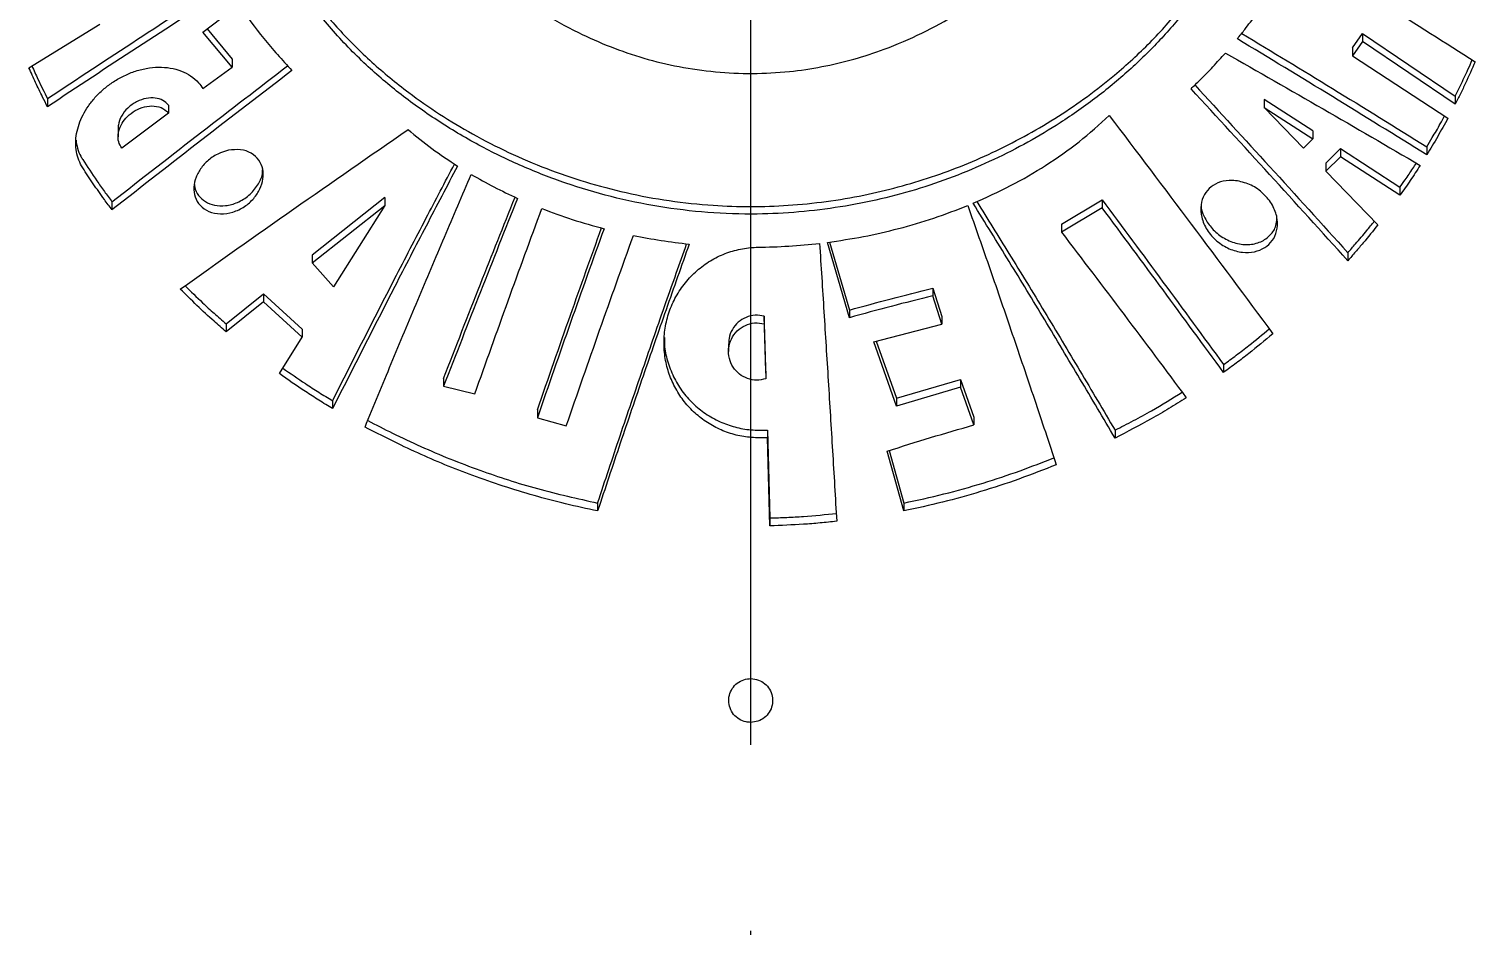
# Model space of a CAD drawing. Header units: millimetres. Extents: x 8 to 862, y 8 to 585.
# Drawn here: x 729.32 to 749.05, y 336.75 to 349 of the extents above; entities that cross this region are included whole.
import ezdxf

# ---------------------------------------------------------------- set-up
doc = ezdxf.new("R2010")
doc.units = ezdxf.units.MM
doc.linetypes.add('CENTERX2', pattern=[20.32, 12.7, -2.54, 2.54, -2.54])
doc.layers.add('CENTERLINE', color=4, linetype='CENTERX2')
doc.layers.add('OUTLINE', color=7, linetype='Continuous', lineweight=25)

msp = doc.modelspace()

# ---------------------------------------------------------------- linework, layer by layer
at = {"layer": 'CENTERLINE'}
msp.add_line((739.16604, 156.34842), (739.16604, 430.8663), dxfattribs=at)
at = {"layer": 'OUTLINE'}
for p, q in [((731.69353, 348.9565), (732.18076, 349.3261)), ((729.31853, 348.46887), (730.28495, 349.06465)), ((732.09088, 348.47872), (731.69353, 348.9565)), ((731.74972, 348.99913), (732.09088, 348.58836)), ((747.37793, 348.74245), (747.51456, 348.93852)), ((747.51456, 348.93852), (748.77815, 348.08343)), ((747.51456, 348.93852), (747.51456, 348.82735)), ((747.51456, 348.82735), (747.37793, 348.63156)), ((747.37793, 348.74245), (747.37793, 348.63156)), ((748.77815, 347.97139), (747.51456, 348.82735)), ((731.69353, 348.18482), (732.09088, 348.47872)), ((732.09088, 348.58836), (732.09088, 348.47872)), ((747.37793, 348.63156), (748.67944, 347.78247)), ((748.77815, 348.08343), (748.77815, 347.97139)), ((729.57156, 348.04892), (729.57156, 347.93692)), ((731.22436, 347.95829), (731.22436, 347.84814)), ((746.83627, 347.60943), (746.17338, 348.03464)), ((746.17338, 348.03464), (746.17338, 347.92531)), ((746.70973, 347.37336), (746.17338, 347.92531)), ((746.17338, 347.92531), (746.83627, 347.49971)), ((731.22436, 347.84814), (730.58586, 347.37276)), ((730.53425, 347.63941), (730.53425, 347.52852)), ((746.83627, 347.49971), (746.70973, 347.37336)), ((746.83627, 347.60943), (746.83627, 347.49971)), ((747.01375, 347.16898), (747.2141, 347.36562)), ((747.2141, 347.36562), (748.02522, 346.8389)), ((747.2141, 347.36562), (747.2141, 347.25568)), ((748.39054, 347.39144), (748.39054, 347.28034)), ((747.2141, 347.25568), (747.01375, 347.05932)), ((747.01375, 347.16898), (747.01375, 347.05932)), ((748.02522, 346.72851), (747.2141, 347.25568)), ((747.01375, 347.05932), (747.72249, 346.32423)), ((734.17294, 346.69667), (733.18297, 345.91377)), ((734.17294, 346.69667), (734.17294, 346.58906)), ((748.02522, 346.8389), (748.02522, 346.72851)), ((730.45183, 346.63983), (730.45183, 346.52968)), ((733.18297, 345.80573), (734.17294, 346.58906)), ((734.17294, 346.58906), (733.47553, 345.48102)), ((743.40593, 346.33261), (743.96118, 346.66657)), ((743.96118, 346.55923), (743.40593, 346.22624)), ((743.96118, 346.66657), (743.96118, 346.55923)), ((743.40593, 346.33261), (743.40593, 346.22624)), ((740.51276, 345.05711), (740.21309, 346.08623)), ((740.24191, 346.0909), (740.51276, 345.1616)), ((733.18297, 345.91377), (733.18297, 345.80573)), ((747.31272, 345.9456), (747.31272, 345.83625)), ((733.47553, 345.48102), (733.18297, 345.80573)), ((732.00767, 344.97579), (732.51842, 345.38443)), ((732.51842, 345.38443), (733.0449, 344.89938)), ((732.51842, 345.38443), (732.51842, 345.27614)), ((741.65014, 345.46131), (741.77593, 345.07365)), ((741.65014, 345.46131), (741.65014, 345.35648)), ((741.77593, 344.96846), (741.65014, 345.35648)), ((732.51842, 345.27614), (732.00767, 344.86732)), ((733.0449, 344.79134), (732.51842, 345.27614)), ((740.51276, 345.1616), (740.51276, 345.05711)), ((732.00767, 344.97579), (732.00767, 344.86732)), ((733.0449, 344.89938), (733.0449, 344.79134)), ((739.37321, 344.3295), (739.35168, 345.07914)), ((739.35168, 345.07914), (739.35168, 344.9748)), ((739.35168, 344.9748), (739.37321, 344.22442)), ((740.84432, 344.72693), (741.77593, 344.96846)), ((741.77593, 345.07365), (741.77593, 344.96846)), ((732.73612, 344.29438), (733.0449, 344.79134)), ((741.15523, 343.85191), (740.84432, 344.72693)), ((740.87848, 344.73579), (741.15523, 343.95771)), ((738.86364, 344.70168), (738.86364, 344.59702)), ((739.37321, 344.3295), (739.37321, 344.22442)), ((745.61812, 344.41849), (745.61812, 344.31033)), ((734.97677, 344.22962), (734.97677, 344.12269)), ((734.97677, 344.12269), (735.40263, 344.01762)), ((741.15523, 343.95771), (742.03037, 344.21666)), ((742.03037, 344.11068), (741.15523, 343.85191)), ((742.03037, 344.21666), (742.21179, 343.70029)), ((742.03037, 344.21666), (742.03037, 344.11068)), ((742.21179, 343.59381), (742.03037, 344.11068)), ((733.46102, 343.92536), (733.46102, 343.81734)), ((741.15523, 343.95771), (741.15523, 343.85191)), ((736.25578, 343.79965), (736.25578, 343.69332)), ((736.25578, 343.69332), (736.65013, 343.58104)), ((739.28478, 343.52287), (739.39606, 343.52233)), ((739.39606, 343.52233), (739.42936, 342.32452)), ((739.39606, 343.52233), (739.39606, 343.41638)), ((742.21179, 343.70029), (742.21179, 343.59381)), ((744.13728, 343.52322), (744.13728, 343.41532)), ((739.39606, 343.41638), (739.28478, 343.41692)), ((739.42936, 342.21713), (739.39606, 343.41638)), ((741.25448, 342.42121), (741.02856, 343.23735)), ((741.05569, 343.2458), (741.25448, 342.52851)), ((737.07761, 342.52851), (737.07761, 342.42121)), ((741.25448, 342.52851), (741.25448, 342.42121)), ((739.42936, 342.32452), (739.42936, 342.21713))]:
    msp.add_line(p, q, dxfattribs=at)
for points, knots in [([(745.5233, 357.62114), (745.64007, 357.39987), (745.87401, 356.95658), (746.14283, 356.27151), (746.35287, 355.57977), (746.50041, 354.87626), (746.58401, 354.16621), (746.6017, 353.45249), (746.55296, 352.74894), (746.44305, 352.09025), (746.28096, 351.47664), (746.07609, 350.90659), (745.82044, 350.35319), (745.51422, 349.82072), (745.1665, 349.32555), (744.78106, 348.87031), (744.36257, 348.45478), (743.90025, 348.06752), (743.42748, 347.73452), (742.95304, 347.45099), (742.48654, 347.21221), (741.99528, 347.00061), (741.48088, 346.81941), (740.94474, 346.67338), (740.39095, 346.56433), (739.82613, 346.49424), (739.22067, 346.46377), (738.57887, 346.48557), (737.90972, 346.56608), (737.25973, 346.7011), (736.63723, 346.88786), (736.04656, 347.11818), (735.46955, 347.39777), (734.91533, 347.72442), (734.39017, 348.09694), (733.89455, 348.51891), (733.43545, 348.99404), (733.01914, 349.52049), (732.66147, 350.07606), (732.36135, 350.65797), (732.11946, 351.26339), (731.93516, 351.89018), (731.80927, 352.53252), (731.74361, 353.16916), (731.73341, 353.7977), (731.77316, 354.41545), (731.86268, 355.03749), (732.0023, 355.65945), (732.19219, 356.27784), (732.4345, 356.88918), (732.72424, 357.49091), (732.9615, 357.87754), (733.08004, 358.0707)], [0, 0, 0, 0, 0.02287788, 0.04583246, 0.06879484, 0.09168379, 0.11552179, 0.13943276, 0.16334556, 0.1871862, 0.20786477, 0.22862442, 0.24940268, 0.27014524, 0.29080938, 0.30980461, 0.32886019, 0.34790178, 0.36687806, 0.3821596, 0.397492, 0.4128159, 0.4280858, 0.44345115, 0.45888542, 0.47431473, 0.48967318, 0.50788007, 0.52614894, 0.54436078, 0.56229805, 0.58028673, 0.59823415, 0.61805472, 0.63792683, 0.65776361, 0.67982783, 0.70197091, 0.72412803, 0.74621132, 0.76856796, 0.79098583, 0.81340664, 0.83576732, 0.85628155, 0.87686894, 0.89747707, 0.91805642, 0.9385638, 0.959035, 0.97953326, 1, 1, 1, 1]), ([(733.73217, 357.99743), (733.65835, 357.78302), (733.51048, 357.35348), (733.36077, 356.69817), (733.26184, 356.03948), (733.21802, 355.38135), (733.22695, 354.72571), (733.28922, 354.07441), (733.40616, 353.42884), (733.57911, 352.79452), (733.80938, 352.17648), (734.07628, 351.62486), (734.36643, 351.13892), (734.6682, 350.71419), (735.01045, 350.30738), (735.39401, 349.92167), (735.8211, 349.56052), (736.2921, 349.23139), (736.77121, 348.96197), (737.24678, 348.75182), (737.70656, 348.59455), (738.18732, 348.47703), (738.68457, 348.40663), (739.19016, 348.38402), (739.67806, 348.40937), (740.14041, 348.47848), (740.57385, 348.58106), (741.03357, 348.73051), (741.50869, 348.93601), (741.98731, 349.20034), (742.43519, 349.50396), (742.84908, 349.84117), (743.22859, 350.20766), (743.56839, 350.5943), (743.88749, 351.02047), (744.18082, 351.4891), (744.44284, 352.00194), (744.65986, 352.53087), (744.83317, 353.07202), (744.97694, 353.67568), (745.07754, 354.34386), (745.11898, 355.07653), (745.09352, 355.81501), (745.00895, 356.47924), (744.89062, 357.06627), (744.79305, 357.4044), (744.74427, 357.57347)], [0, 0, 0, 0, 0.02757417, 0.05523959, 0.08294522, 0.11062815, 0.13821734, 0.16607818, 0.19404415, 0.22202964, 0.24996452, 0.27779909, 0.29912441, 0.32050447, 0.3418646, 0.36316281, 0.38431689, 0.40551546, 0.42663873, 0.44323561, 0.4598747, 0.47645529, 0.49314355, 0.50989638, 0.52658122, 0.54152704, 0.55651954, 0.57147477, 0.59094596, 0.61049012, 0.62998868, 0.6504409, 0.67096414, 0.69151207, 0.71199802, 0.73603874, 0.76015377, 0.78430998, 0.80845504, 0.83252112, 0.86357505, 0.89471154, 0.92584735, 0.95690071, 0.97845063, 1, 1, 1, 1]), ([(731.74783, 353.42027), (731.76147, 353.20413), (731.79079, 352.73925), (731.92313, 352.04324), (732.10842, 351.40798), (732.32377, 350.86284), (732.54616, 350.40222), (732.81777, 349.93318), (733.14565, 349.46077), (733.54066, 348.98716), (733.98931, 348.54067), (734.4535, 348.15831), (734.91678, 347.8346), (735.37101, 347.55997), (735.85886, 347.30944), (736.37467, 347.08914), (736.91086, 346.90478), (737.46998, 346.75649), (738.05315, 346.64844), (738.62325, 346.58775), (739.16577, 346.56991), (739.68145, 346.58684), (740.1985, 346.63903), (740.70098, 346.72412), (741.18054, 346.83778), (741.63935, 346.97653), (742.08599, 347.14214), (742.52686, 347.33665), (742.95513, 347.55804), (743.37094, 347.80691), (743.76408, 348.07607), (744.1873, 348.40648), (744.62346, 348.80912), (745.05906, 349.29646), (745.44289, 349.81856), (745.77259, 350.3698), (746.04569, 350.94113), (746.26474, 351.53336), (746.43113, 352.14612), (746.54334, 352.80781), (746.59709, 353.33767), (746.58739, 353.65955), (746.5852, 353.7323)], [0, 0, 0, 0, 0.031158, 0.06701466, 0.1028702, 0.12748588, 0.15212226, 0.17673497, 0.20510893, 0.23348032, 0.26259592, 0.29170691, 0.31399697, 0.33628481, 0.35916963, 0.38205177, 0.40437921, 0.4267044, 0.44988701, 0.4730681, 0.4925518, 0.51203549, 0.53213832, 0.55224198, 0.57096392, 0.58968691, 0.60887308, 0.62806059, 0.64841548, 0.66877206, 0.68955672, 0.71034355, 0.74018777, 0.77003634, 0.80073695, 0.83144063, 0.86181621, 0.89219333, 0.92321433, 0.95423601, 0.98965571, 1, 1, 1, 1]), ([(746.60462, 350.08945), (747.0142, 349.83519), (747.83347, 349.32661), (748.64418, 348.8103), (749.0496, 348.55212)], [0, 0, 0, 0, 0.49992977, 1, 1, 1, 1]), ([(729.57156, 348.04892), (729.98001, 348.3191), (730.78092, 348.8489), (731.58957, 349.37148), (731.98583, 349.62756)], [0, 0, 0, 0, 0.50997563, 1, 1, 1, 1]), ([(732.03444, 349.54885), (731.62204, 349.28206), (730.79714, 348.7484), (729.98012, 348.20743), (729.57156, 347.93692)], [0, 0, 0, 0, 0.49993787, 1, 1, 1, 1]), ([(732.18076, 349.3261), (732.29145, 349.17223), (732.45772, 348.94109), (732.70727, 348.64688), (732.84064, 348.50425), (732.90736, 348.43289)], [0, 0, 0, 0, 0.49873963, 0.74920958, 1, 1, 1, 1]), ([(745.80639, 348.86468), (745.84073, 348.90751), (745.92664, 349.01465), (746.05755, 349.18959), (746.14938, 349.32392), (746.19531, 349.39112)], [0, 0, 0, 0, 0.2497566, 0.6247145, 1, 1, 1, 1]), ([(748.39054, 347.28034), (747.96199, 347.54634), (747.10478, 348.07842), (746.23922, 348.60257), (745.80639, 348.86468)], [0, 0, 0, 0, 0.49994246, 1, 1, 1, 1]), ([(745.86502, 348.93847), (746.27816, 348.68855), (747.12411, 348.17679), (747.9619, 347.65726), (748.39054, 347.39144)], [0, 0, 0, 0, 0.48836522, 1, 1, 1, 1]), ([(745.17383, 348.18377), (745.21479, 348.22306), (745.31724, 348.32136), (745.47474, 348.48295), (745.58651, 348.60794), (745.64243, 348.67047)], [0, 0, 0, 0, 0.249727597, 0.624677486, 1, 1, 1, 1]), ([(745.64243, 348.67047), (746.08763, 348.41704), (746.97815, 347.9101), (747.85968, 347.39456), (748.30051, 347.13675)], [0, 0, 0, 0, 0.4999309, 1, 1, 1, 1]), ([(729.57156, 347.93692), (729.54925, 347.98086), (729.49346, 348.09075), (729.40834, 348.26786), (729.34847, 348.40186), (729.31853, 348.46887)], [0, 0, 0, 0, 0.24990675, 0.62488621, 1, 1, 1, 1]), ([(729.35868, 348.49362), (729.38563, 348.43366), (729.43266, 348.329), (729.5046, 348.18104), (729.54924, 348.09296), (729.57156, 348.04892)], [0, 0, 0, 0, 0.40145788, 0.70070597, 1, 1, 1, 1]), ([(730.05225, 347.10454), (730.03321, 347.13834), (729.99514, 347.20591), (729.96369, 347.32199), (729.95358, 347.4454), (729.96581, 347.57305), (729.99996, 347.70098), (730.05401, 347.82719), (730.12749, 347.94884), (730.21999, 348.06598), (730.3298, 348.17386), (730.45802, 348.2726), (730.60025, 348.35577), (730.75677, 348.42192), (730.92031, 348.46486), (731.08727, 348.48216), (731.24915, 348.47029), (731.3983, 348.43), (731.52813, 348.36142), (731.62714, 348.27872), (731.67401, 348.21242), (731.69353, 348.18482)], [0, 0, 0, 0, 0.04750472, 0.09499886, 0.14254351, 0.19008955, 0.23702408, 0.28396977, 0.33239401, 0.38083477, 0.43290058, 0.48498394, 0.54176884, 0.59856385, 0.65926592, 0.71996116, 0.781407, 0.84282291, 0.90076798, 0.95867808, 1, 1, 1, 1]), ([(730.45183, 346.63983), (730.85946, 346.9584), (731.65538, 347.5804), (732.45744, 348.1962), (732.84873, 348.49661)], [0, 0, 0, 0, 0.5121571, 1, 1, 1, 1]), ([(748.77815, 348.08343), (748.80221, 348.13145), (748.86237, 348.25151), (748.94033, 348.41585), (748.9915, 348.53295), (749.01067, 348.5768)], [0, 0, 0, 0, 0.29420199, 0.73567891, 1, 1, 1, 1]), ([(749.0496, 348.55212), (749.00686, 348.45464), (748.94273, 348.3084), (748.85045, 348.11533), (748.80225, 348.01937), (748.77815, 347.97139)], [0, 0, 0, 0, 0.49981276, 0.74988186, 1, 1, 1, 1]), ([(732.90736, 348.43289), (732.49658, 348.11729), (731.67493, 347.48604), (730.85956, 346.84849), (730.45183, 346.52968)], [0, 0, 0, 0, 0.499952183, 1, 1, 1, 1]), ([(731.22436, 347.95829), (731.19961, 347.98264), (731.15016, 348.03129), (731.04119, 348.06184), (730.91722, 348.05751), (730.7852, 348.01146), (730.66388, 347.92579), (730.57752, 347.8135), (730.53503, 347.71141), (730.53814, 347.65633), (730.5391, 347.63943)], [0, 0, 0, 0, 0.12531173, 0.25030191, 0.38382741, 0.52698162, 0.67347554, 0.81419325, 0.94296251, 1, 1, 1, 1]), ([(747.31272, 345.83625), (746.95751, 346.22898), (746.24704, 347.01451), (745.53159, 347.79399), (745.17383, 348.18377)], [0, 0, 0, 0, 0.49995754, 1, 1, 1, 1]), ([(745.22655, 348.23479), (745.56664, 347.86438), (746.2645, 347.10433), (746.95746, 346.33831), (747.31272, 345.9456)], [0, 0, 0, 0, 0.48734357, 1, 1, 1, 1]), ([(730.58586, 347.37276), (730.56927, 347.39981), (730.53607, 347.45392), (730.53009, 347.55717), (730.55834, 347.66293), (730.62019, 347.76432), (730.71228, 347.85356), (730.83038, 347.92098), (730.96398, 347.95429), (731.09376, 347.94305), (731.18024, 347.89838), (731.21504, 347.85876), (731.22436, 347.84814)], [0, 0, 0, 0, 0.095476904, 0.191046161, 0.285057645, 0.381526413, 0.484698321, 0.596795446, 0.716770596, 0.839398508, 0.956956082, 1, 1, 1, 1]), ([(742.20156, 346.61963), (742.3741, 346.69749), (742.71919, 346.85319), (743.20151, 347.13672), (743.65606, 347.45294), (743.92449, 347.6952), (744.05872, 347.81633)], [0, 0, 0, 0, 0.24518383, 0.49037122, 0.745181, 1, 1, 1, 1]), ([(744.05872, 347.81633), (744.43242, 347.32256), (745.17998, 346.33483), (745.92054, 345.33743), (746.2909, 344.83863)], [0, 0, 0, 0, 0.49990089, 1, 1, 1, 1]), ([(748.39054, 347.39144), (748.41577, 347.43294), (748.47883, 347.53672), (748.56039, 347.67682), (748.61457, 347.77608), (748.63418, 347.812)], [0, 0, 0, 0, 0.298394353, 0.746135647, 1, 1, 1, 1]), ([(748.67944, 347.78247), (748.63329, 347.69816), (748.56405, 347.57168), (748.46632, 347.40475), (748.4158, 347.32181), (748.39054, 347.28034)], [0, 0, 0, 0, 0.499838541, 0.749898933, 1, 1, 1, 1]), ([(729.96087, 347.48322), (729.96654, 347.44519), (729.97825, 347.36661), (730.01412, 347.27862), (730.04325, 347.23035), (730.05225, 347.21542)], [0, 0, 0, 0, 0.3932498, 0.81245805, 1, 1, 1, 1]), ([(731.38399, 345.44861), (731.89945, 345.81404), (732.93049, 346.54499), (733.97125, 347.26585), (734.49169, 347.62633)], [0, 0, 0, 0, 0.49993783, 1, 1, 1, 1]), ([(734.49169, 347.62633), (734.5977, 347.53867), (734.81031, 347.36286), (735.04767, 347.2063), (735.16668, 347.12779)], [0, 0, 0, 0, 0.49860494, 1, 1, 1, 1]), ([(732.04301, 347.34325), (732.09831, 347.34952), (732.20903, 347.36207), (732.35636, 347.31127), (732.46237, 347.21558), (732.51601, 347.08954), (732.51917, 346.95155), (732.47614, 346.8119), (732.38918, 346.67981), (732.2615, 346.56754), (732.10228, 346.49099), (731.93015, 346.46542), (731.77119, 346.49801), (731.65007, 346.58236), (731.58026, 346.70145), (731.56273, 346.83725), (731.59317, 346.97686), (731.66784, 347.11119), (731.78357, 347.22906), (731.91543, 347.30908), (732.00613, 347.33337), (732.04301, 347.34325)], [0, 0, 0, 0, 0.05774476, 0.11561288, 0.17005757, 0.2201858, 0.26804552, 0.31627888, 0.36701791, 0.42143333, 0.47937389, 0.53916992, 0.59810791, 0.65376769, 0.70539854, 0.75415042, 0.80219152, 0.85174382, 0.90450177, 0.96116215, 1, 1, 1, 1]), ([(730.05225, 347.21542), (730.116, 347.11848), (730.21166, 346.97302), (730.34689, 346.78189), (730.41685, 346.68719), (730.45183, 346.63983)], [0, 0, 0, 0, 0.4997533, 0.749848335, 1, 1, 1, 1]), ([(730.45183, 346.52968), (730.4169, 346.57693), (730.32953, 346.69508), (730.19528, 346.88636), (730.09993, 347.0318), (730.05225, 347.10454)], [0, 0, 0, 0, 0.24985031, 0.62482723, 1, 1, 1, 1]), ([(731.57879, 346.87673), (731.57898, 346.86502), (731.57989, 346.80866), (731.62956, 346.72281), (731.72167, 346.63485), (731.85097, 346.58512), (732.00415, 346.57957), (732.16861, 346.62489), (732.32439, 346.72168), (732.44254, 346.85909), (732.50689, 346.98963), (732.50767, 347.06417), (732.5079, 347.0857)], [0, 0, 0, 0, 0.02699515, 0.12998744, 0.23305822, 0.34047811, 0.4549153, 0.57680989, 0.7037156, 0.83042213, 0.951032, 1, 1, 1, 1]), ([(733.46102, 343.92536), (733.74281, 344.48064), (734.16567, 345.31391), (734.72195, 346.38893), (734.99573, 346.90882), (735.12579, 347.15581)], [0, 0, 0, 0, 0.51183557, 0.76808704, 1, 1, 1, 1]), ([(735.16668, 347.12779), (735.02318, 346.85506), (734.73617, 346.30959), (734.16639, 345.20764), (733.74325, 344.37363), (733.46102, 343.81734)], [0, 0, 0, 0, 0.24980938, 0.4996238, 1, 1, 1, 1]), ([(748.02522, 346.8389), (748.04897, 346.87266), (748.10834, 346.95705), (748.18283, 347.06644), (748.23215, 347.14258), (748.24813, 347.16724)], [0, 0, 0, 0, 0.31064847, 0.7767433, 1, 1, 1, 1]), ([(748.30051, 347.13675), (748.25604, 347.06821), (748.18932, 346.9654), (748.09655, 346.82968), (748.049, 346.76223), (748.02522, 346.72851)], [0, 0, 0, 0, 0.499880016, 0.749925091, 1, 1, 1, 1]), ([(733.90394, 343.56567), (734.02336, 343.85555), (734.26221, 344.4353), (734.62343, 345.30011), (734.98699, 346.16068), (735.23149, 346.72927), (735.35374, 347.01355)], [0, 0, 0, 0, 0.249788154, 0.499568802, 0.749786565, 1, 1, 1, 1]), ([(735.35374, 347.01355), (735.4556, 346.95559), (735.65971, 346.83944), (735.87713, 346.73776), (735.98604, 346.68682)], [0, 0, 0, 0, 0.49906207, 1, 1, 1, 1]), ([(745.83078, 346.92148), (745.89398, 346.90298), (746.0204, 346.866), (746.18514, 346.73934), (746.30389, 346.5788), (746.36017, 346.40342), (746.3524, 346.2405), (746.28988, 346.10561), (746.18299, 346.00674), (746.04024, 345.95007), (745.87131, 345.94284), (745.69095, 345.99149), (745.52088, 346.09687), (745.38703, 346.24879), (745.31101, 346.42453), (745.30062, 346.59593), (745.3488, 346.74142), (745.44346, 346.85098), (745.57506, 346.91892), (745.71068, 346.93881), (745.79814, 346.92619), (745.83078, 346.92148)], [0, 0, 0, 0, 0.05979796, 0.11960789, 0.17861726, 0.23415725, 0.28565493, 0.33454736, 0.38302832, 0.43306963, 0.48601187, 0.54229407, 0.60115157, 0.66053096, 0.71774316, 0.77098855, 0.82058484, 0.86857357, 0.91743768, 0.96918004, 1, 1, 1, 1]), ([(734.97677, 344.22962), (735.14356, 344.65981), (735.46584, 345.49106), (735.79315, 346.30907), (735.95106, 346.70374)], [0, 0, 0, 0, 0.517523316, 1, 1, 1, 1]), ([(735.98604, 346.68682), (735.81664, 346.26317), (735.4776, 345.41528), (735.14379, 344.55375), (734.97677, 344.12269)], [0, 0, 0, 0, 0.49965924, 1, 1, 1, 1]), ([(735.40263, 344.01762), (735.55363, 344.44239), (735.85584, 345.29252), (736.16283, 346.12902), (736.31643, 346.54755)], [0, 0, 0, 0, 0.49966375, 1, 1, 1, 1]), ([(736.31643, 346.54755), (736.45406, 346.49598), (736.73008, 346.39254), (737.01965, 346.31275), (737.16483, 346.27274)], [0, 0, 0, 0, 0.49861341, 1, 1, 1, 1]), ([(740.21309, 346.08623), (740.37745, 346.1106), (740.70617, 346.15935), (741.19136, 346.27184), (741.66915, 346.41117), (741.97528, 346.5298), (742.12835, 346.58912)], [0, 0, 0, 0, 0.24659704, 0.49319445, 0.74659666, 1, 1, 1, 1]), ([(742.12835, 346.58912), (742.23009, 346.29837), (742.43357, 345.71687), (742.73636, 344.83481), (743.03747, 343.94679), (743.23645, 343.34998), (743.33594, 343.05158)], [0, 0, 0, 0, 0.24968214, 0.49936699, 0.74968157, 1, 1, 1, 1]), ([(744.13728, 343.41532), (743.97812, 343.68509), (743.6598, 344.22461), (743.17778, 345.02875), (742.69225, 345.82854), (742.36513, 346.35594), (742.20156, 346.61963)], [0, 0, 0, 0, 0.249750411, 0.499494874, 0.749750776, 1, 1, 1, 1]), ([(742.25167, 346.6433), (742.39813, 346.4074), (742.70778, 345.90865), (743.17635, 345.13746), (743.65877, 344.33357), (743.97778, 343.79334), (744.13728, 343.52322)], [0, 0, 0, 0, 0.22999505, 0.486262984, 0.743128883, 1, 1, 1, 1]), ([(743.96118, 346.66657), (744.23832, 346.29325), (744.79267, 345.54652), (745.34294, 344.79453), (745.61812, 344.41849)], [0, 0, 0, 0, 0.49993389, 1, 1, 1, 1]), ([(745.61812, 344.31033), (745.34299, 344.6864), (744.79267, 345.4386), (744.23836, 346.18566), (743.96118, 346.55923)], [0, 0, 0, 0, 0.49995277, 1, 1, 1, 1]), ([(745.31108, 346.59722), (745.31099, 346.59544), (745.30849, 346.54331), (745.35178, 346.43349), (745.44198, 346.28489), (745.58509, 346.15817), (745.76169, 346.07307), (745.95233, 346.04605), (746.12825, 346.08356), (746.26031, 346.17814), (746.33636, 346.29418), (746.3437, 346.37899), (746.34652, 346.41154)], [0, 0, 0, 0, 0.00365306, 0.10736919, 0.21684477, 0.33396713, 0.45771301, 0.58405788, 0.70746334, 0.82376465, 0.93237021, 1, 1, 1, 1]), ([(736.25578, 343.79965), (736.40585, 344.23265), (736.69519, 345.0675), (736.98955, 345.88772), (737.13124, 346.28253)], [0, 0, 0, 0, 0.51864831, 1, 1, 1, 1]), ([(747.31272, 345.9456), (747.34815, 345.9857), (747.43676, 346.08596), (747.55776, 346.22868), (747.64073, 346.3324), (747.67423, 346.37428)], [0, 0, 0, 0, 0.28433535, 0.71103475, 1, 1, 1, 1]), ([(747.72249, 346.32423), (747.65646, 346.24194), (747.55738, 346.11847), (747.41917, 345.9565), (747.3482, 345.87634), (747.31272, 345.83625)], [0, 0, 0, 0, 0.49978379, 0.74986393, 1, 1, 1, 1]), ([(737.16483, 346.27274), (737.01214, 345.84699), (736.70649, 344.99477), (736.4061, 344.12738), (736.25578, 343.69332)], [0, 0, 0, 0, 0.499573179, 1, 1, 1, 1]), ([(736.65013, 343.58104), (736.80135, 344.01778), (737.10404, 344.89202), (737.41224, 345.75027), (737.56648, 346.17978)], [0, 0, 0, 0, 0.499555566, 1, 1, 1, 1]), ([(737.56648, 346.17978), (737.69183, 346.15582), (737.94303, 346.1078), (738.19908, 346.07787), (738.32736, 346.06287)], [0, 0, 0, 0, 0.49901164, 1, 1, 1, 1]), ([(743.40593, 346.22624), (743.69137, 345.85144), (744.26243, 345.10162), (744.82717, 344.34396), (745.10964, 343.96501)], [0, 0, 0, 0, 0.499847218, 1, 1, 1, 1]), ([(737.07761, 342.52851), (737.17993, 342.83524), (737.38455, 343.44869), (737.6957, 344.3618), (737.99809, 345.23622), (738.1982, 345.80131), (738.29243, 346.06738)], [0, 0, 0, 0, 0.25662142, 0.51323757, 0.77080592, 1, 1, 1, 1]), ([(738.32736, 346.06287), (738.22184, 345.76471), (738.01082, 345.1684), (737.69721, 344.26101), (737.38567, 343.3458), (737.1803, 342.72941), (737.07761, 342.42121)], [0, 0, 0, 0, 0.2495106, 0.49902403, 0.7495092, 1, 1, 1, 1]), ([(739.28478, 343.41692), (739.21317, 343.42062), (739.06995, 343.428), (738.86131, 343.4825), (738.66507, 343.56786), (738.48518, 343.68379), (738.3273, 343.82754), (738.19356, 343.99604), (738.08978, 344.18542), (738.01748, 344.39223), (737.98163, 344.61002), (737.98274, 344.83419), (738.02333, 345.05666), (738.10173, 345.27127), (738.2173, 345.46984), (738.36466, 345.64561), (738.54039, 345.79218), (738.73527, 345.90514), (738.94485, 345.98075), (739.12335, 346.01438), (739.23076, 346.01823), (739.26501, 346.01946)], [0, 0, 0, 0, 0.05188163, 0.10376572, 0.15561399, 0.20746837, 0.26000585, 0.3125508, 0.36657788, 0.42061107, 0.47618534, 0.53176304, 0.58839722, 0.64502813, 0.70168612, 0.75833417, 0.81366585, 0.86898518, 0.92207529, 0.97515868, 1, 1, 1, 1]), ([(739.26501, 346.01946), (739.40545, 346.02292), (739.687, 346.02985), (739.96613, 346.05862), (740.10603, 346.07304)], [0, 0, 0, 0, 0.49882984, 1, 1, 1, 1]), ([(740.10603, 346.07304), (740.12577, 345.76207), (740.16527, 345.14013), (740.22399, 344.19485), (740.28232, 343.2418), (740.32074, 342.60008), (740.33995, 342.27921)], [0, 0, 0, 0, 0.24949942, 0.49899859, 0.74949913, 1, 1, 1, 1]), ([(731.44893, 345.49447), (731.52776, 345.41663), (731.6568, 345.28921), (731.84512, 345.11743), (731.95348, 345.02301), (732.00767, 344.97579)], [0, 0, 0, 0, 0.43976197, 0.71982049, 1, 1, 1, 1]), ([(732.00767, 344.86732), (731.95356, 344.91442), (731.81826, 345.03221), (731.60895, 345.22532), (731.459, 345.37416), (731.38399, 345.44861)], [0, 0, 0, 0, 0.24984577, 0.62474946, 1, 1, 1, 1]), ([(740.51276, 345.1616), (740.70238, 345.21441), (741.0819, 345.32011), (741.46064, 345.41422), (741.65014, 345.46131)], [0, 0, 0, 0, 0.49964854, 1, 1, 1, 1]), ([(741.65014, 345.35648), (741.46092, 345.30955), (741.08219, 345.21562), (740.70266, 345.10997), (740.51276, 345.05711)], [0, 0, 0, 0, 0.49963536, 1, 1, 1, 1]), ([(739.37321, 344.22442), (739.33161, 344.21536), (739.2484, 344.19723), (739.12056, 344.22265), (739.00781, 344.28462), (738.92013, 344.3809), (738.86749, 344.5024), (738.85785, 344.63753), (738.89505, 344.7702), (738.97583, 344.88289), (739.08863, 344.95933), (739.22033, 344.9959), (739.30774, 344.98186), (739.35168, 344.9748)], [0, 0, 0, 0, 0.08671733, 0.17343774, 0.26031541, 0.3490596, 0.44072515, 0.53528925, 0.63148512, 0.7271359, 0.82011619, 0.90956334, 1, 1, 1, 1]), ([(739.35168, 345.07914), (739.30977, 345.08607), (739.22593, 345.09991), (739.10028, 345.06794), (738.99098, 345.00025), (738.91025, 344.89938), (738.86597, 344.79435), (738.86848, 344.72617), (738.86939, 344.7016)], [0, 0, 0, 0, 0.17545835, 0.35091674, 0.52692757, 0.70748617, 0.89459322, 1, 1, 1, 1]), ([(745.61812, 344.41849), (745.67628, 344.46107), (745.7926, 344.54625), (746.00225, 344.70735), (746.1487, 344.82934), (746.24072, 344.90599)], [0, 0, 0, 0, 0.27096638, 0.54193433, 1, 1, 1, 1]), ([(737.98892, 344.78959), (737.98855, 344.75538), (737.98741, 344.64672), (738.02747, 344.46416), (738.10616, 344.25271), (738.22414, 344.05659), (738.37172, 343.88656), (738.54796, 343.74356), (738.74175, 343.63495), (738.95195, 343.56069), (739.13441, 343.52729), (739.24674, 343.52399), (739.28478, 343.52287)], [0, 0, 0, 0, 0.05193711, 0.1649891, 0.28138395, 0.39318916, 0.50840202, 0.61734324, 0.72963648, 0.83533478, 0.9442413, 1, 1, 1, 1]), ([(746.2909, 344.83863), (746.18232, 344.74816), (746.01937, 344.61239), (745.79258, 344.43798), (745.67628, 344.35289), (745.61812, 344.31033)], [0, 0, 0, 0, 0.49955127, 0.74971865, 1, 1, 1, 1]), ([(732.78319, 344.37013), (732.88512, 344.29869), (733.04589, 344.186), (733.2739, 344.03944), (733.39864, 343.96339), (733.46102, 343.92536)], [0, 0, 0, 0, 0.46404684, 0.73195917, 1, 1, 1, 1]), ([(733.46102, 343.81734), (733.39855, 343.85541), (733.27361, 343.93155), (733.02958, 344.08859), (732.85338, 344.21214), (732.73612, 344.29438)], [0, 0, 0, 0, 0.25062891, 0.50125968, 1, 1, 1, 1]), ([(744.13728, 343.52322), (744.22167, 343.56614), (744.39044, 343.65198), (744.69915, 343.82077), (744.91603, 343.95452), (745.05389, 344.03954)], [0, 0, 0, 0, 0.26705674, 0.53410761, 1, 1, 1, 1]), ([(745.10964, 343.96501), (745.03112, 343.91583), (744.8741, 343.81748), (744.5534, 343.63016), (744.30335, 343.50106), (744.13728, 343.41532)], [0, 0, 0, 0, 0.25140109, 0.50280141, 1, 1, 1, 1]), ([(737.07761, 342.42121), (736.93179, 342.45208), (736.63976, 342.51389), (736.20993, 342.62821), (735.78679, 342.75733), (735.25206, 342.94426), (734.61285, 343.20407), (734.14087, 343.44482), (733.90394, 343.56567)], [0, 0, 0, 0, 0.12865892, 0.25764498, 0.38630214, 0.51527164, 0.75667223, 1, 1, 1, 1]), ([(733.94076, 343.65484), (734.05285, 343.59639), (734.28951, 343.47298), (734.66435, 343.29858), (735.06167, 343.12936), (735.58776, 342.92914), (736.25465, 342.71173), (736.8025, 342.58976), (737.07761, 342.52851)], [0, 0, 0, 0, 0.1175124, 0.24808743, 0.37839296, 0.50899584, 0.75342685, 1, 1, 1, 1]), ([(741.02856, 343.23735), (741.22576, 343.29972), (741.62043, 343.42456), (742.01458, 343.53736), (742.21179, 343.59381)], [0, 0, 0, 0, 0.49965545, 1, 1, 1, 1]), ([(741.25448, 342.52851), (741.43727, 342.56774), (741.80285, 342.6462), (742.33195, 342.79632), (742.83448, 342.9613), (743.15088, 343.0863), (743.3041, 343.14683)], [0, 0, 0, 0, 0.25815043, 0.51629764, 0.76577868, 1, 1, 1, 1]), ([(743.33594, 343.05158), (743.16708, 342.98493), (742.82934, 342.85165), (742.31007, 342.68232), (741.78578, 342.53504), (741.4318, 342.4592), (741.25448, 342.42121)], [0, 0, 0, 0, 0.25403707, 0.50807681, 0.75358414, 1, 1, 1, 1]), ([(739.42936, 342.32452), (739.50564, 342.32693), (739.6582, 342.33174), (739.96225, 342.34909), (740.189, 342.37159), (740.33995, 342.38656)], [0, 0, 0, 0, 0.25053665, 0.50107357, 1, 1, 1, 1]), ([(740.33995, 342.27921), (740.26423, 342.27127), (740.11278, 342.25539), (739.80942, 342.23126), (739.58125, 342.22278), (739.42936, 342.21713)], [0, 0, 0, 0, 0.25053673, 0.50107412, 1, 1, 1, 1]), ([(739.16604, 339.5348), (739.19978, 339.5381), (739.26725, 339.5447), (739.35704, 339.59614), (739.4253, 339.67191), (739.46433, 339.76651), (739.46973, 339.86846), (739.4409, 339.9665), (739.38107, 340.04951), (739.297, 340.10813), (739.19817, 340.13577), (739.09572, 340.1293), (739.00119, 340.08945), (738.92525, 340.02071), (738.87646, 339.93084), (738.86032, 339.82997), (738.87864, 339.7295), (738.92938, 339.6406), (739.00675, 339.57393), (739.09034, 339.53952), (739.145, 339.53611), (739.16604, 339.5348)], [0, 0, 0, 0, 0.0536885, 0.10737735, 0.16106709, 0.2147552, 0.26844373, 0.32213358, 0.37582136, 0.42950997, 0.48319857, 0.5368872, 0.59057539, 0.64426448, 0.69795384, 0.75164195, 0.80533073, 0.85901964, 0.91270769, 0.96639691, 1, 1, 1, 1])]:
    msp.add_open_spline(points, degree=3, knots=knots, dxfattribs=at)

doc.saveas('drawing.dxf')
